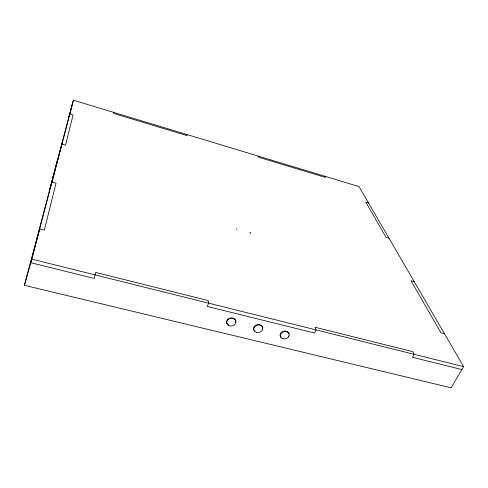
<?xml version="1.0" encoding="UTF-8"?>
<svg xmlns="http://www.w3.org/2000/svg" width="488" height="488" viewBox="0 0 488 488"><rect width="100%" height="100%" fill="white"/><g stroke="black" fill="none" stroke-linecap="round" stroke-linejoin="round"><path stroke-width="0.73" d="M113.686 112.374L113.57 113.423L187.044 135.621L186.904 134.523M72.688 102.712L69.04 116.638L69.888 113.606M24.4 285.303L31.781 259.134L73.395 100.192L359.015 186.575L463.6 366.634L451.095 387.808L24.4 285.303L73.395 100.192M56.071 165.359C52.454 178.736 59.926 151.31 56.333 164.602M50.984 184.739C47.116 199.061 55.053 169.867 51.209 184.129M62.007 143.722L51.087 185.172L52.094 181.585M39.833 228.421L30.768 262.727L94.233 278.453L95.654 272.444L208.266 300.571L208.596 303.152L207.266 306.452L314.516 333.03L316.023 329.894L315.15 327.271L412.824 351.665L414.16 354.325L412.512 357.308L461.886 369.538M31.781 259.134L463.6 366.634M39.687 228.945L44.317 230.147L56.041 183.183L51.96 182.061M444.531 333.804L440.993 332.889L410.981 280.691L414.196 281.576M236.271 228.988L237.076 229.311M249.771 232.715L250.631 233.069M61.885 144.161L65.526 145.21L73.072 114.991L69.778 114.009M389.003 238.211L386.069 237.369L365.823 202.16L368.531 202.965M250.466 232.971L250.814 233.172M324.831 176.235L325.429 177.425L258.542 157.221L258.158 156.069M228.597 325.038A4.648 3.831 -10.2 0 1 227.219 320.036A4.648 3.831 -10.2 0 1 233.172 318.121A4.648 3.831 -10.2 0 1 235.576 322.8M254.632 330.974A4.606 3.764 -12.4 0 1 254.699 326.082A4.606 3.764 -12.4 0 1 260.5 324.892A4.606 3.764 -12.4 0 1 262.428 329.37M288.811 335.823A4.563 3.697 -14.4 0 1 288.237 336.72M281.082 337.415A4.563 3.697 -14.4 0 1 282.833 331.505A4.563 3.697 -14.4 0 1 289.091 333.884M54.741 170.739L52.692 178.15L54.741 170.739M228.646 325.478A4.648 3.837 -10.2 0 0 235.911 322.245A4.648 3.837 -10.2 0 0 229.348 318.786A4.648 3.837 -10.2 0 0 228.646 325.478M256.627 332.42A4.606 3.77 -12.4 0 0 262.776 327.845A4.606 3.77 -12.4 0 0 255.376 326.014A4.606 3.77 -12.4 0 0 256.627 332.42M283.058 338.849A4.569 3.703 -14.4 0 0 289.213 334.323A4.569 3.703 -14.4 0 0 281.948 332.529A4.569 3.703 -14.4 0 0 283.058 338.849"/></g></svg>
